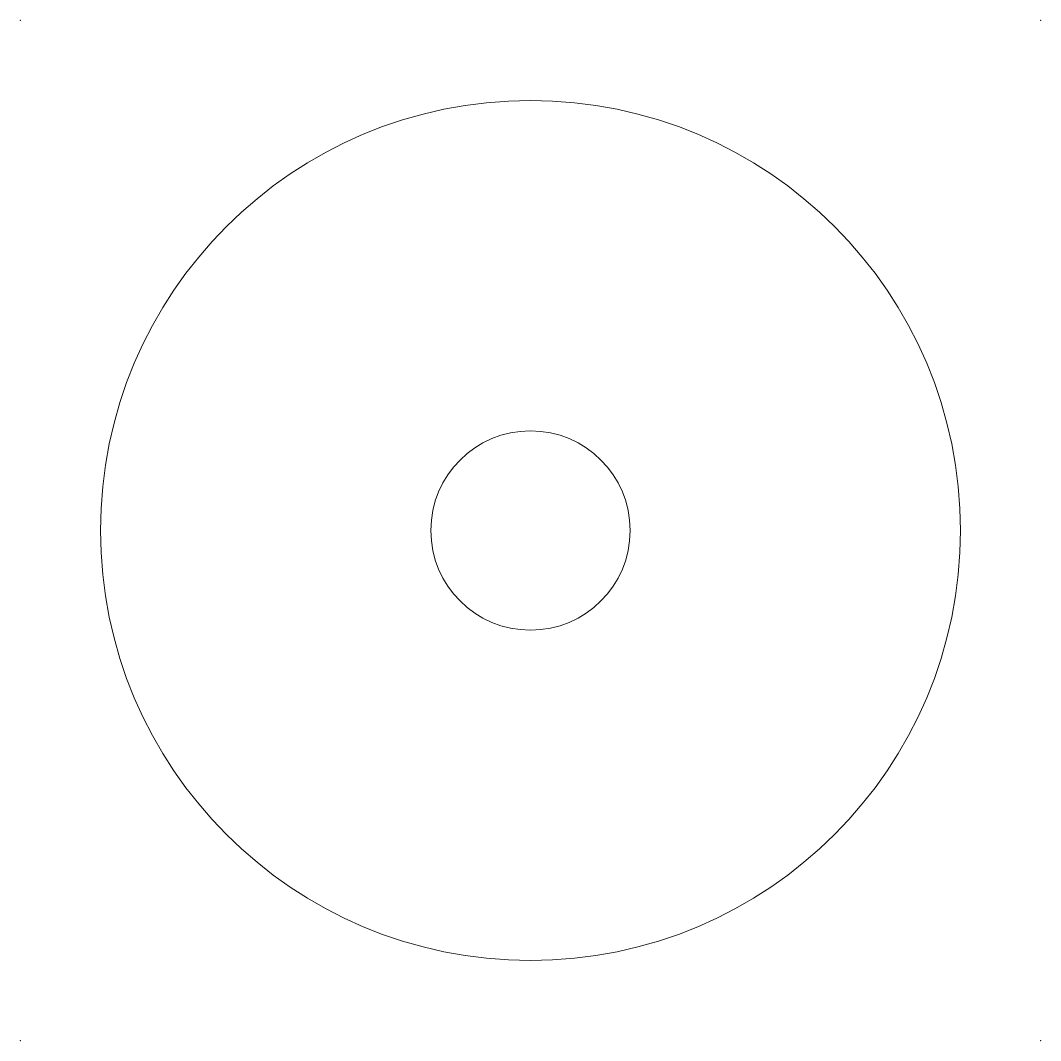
# Model space of a CAD drawing. Header units: millimetres. Extents: x -13.1 to 13, y -13.1 to 13.1.
import ezdxf

# ---------------------------------------------------------------- set-up
doc = ezdxf.new("R2010")
doc.units = ezdxf.units.MM
for name, color, linetype, lineweight in [('bohrungen', 7, 'CONTINUOUS', 0), ('pocket-2mm', 7, 'CONTINUOUS', 0), ('Schrauben', 7, 'CONTINUOUS', 0)]:
    doc.layers.add(name, color=color, linetype=linetype, lineweight=lineweight)

msp = doc.modelspace()

# ---------------------------------------------------------------- linework, layer by layer
at = {"layer": 'bohrungen'}
msp.add_circle((0, 0), 2.55, dxfattribs=at)
at = {"layer": 'pocket-2mm'}
msp.add_circle((0, 0), 11, dxfattribs=at)
at = {"layer": 'Schrauben'}
for p in [(-13.05, 13.05), (13.05, 13.05), (-13.05, -13.05), (13.05, -13.05)]:
    msp.add_point(p, dxfattribs=at)

doc.saveas('drawing.dxf')
